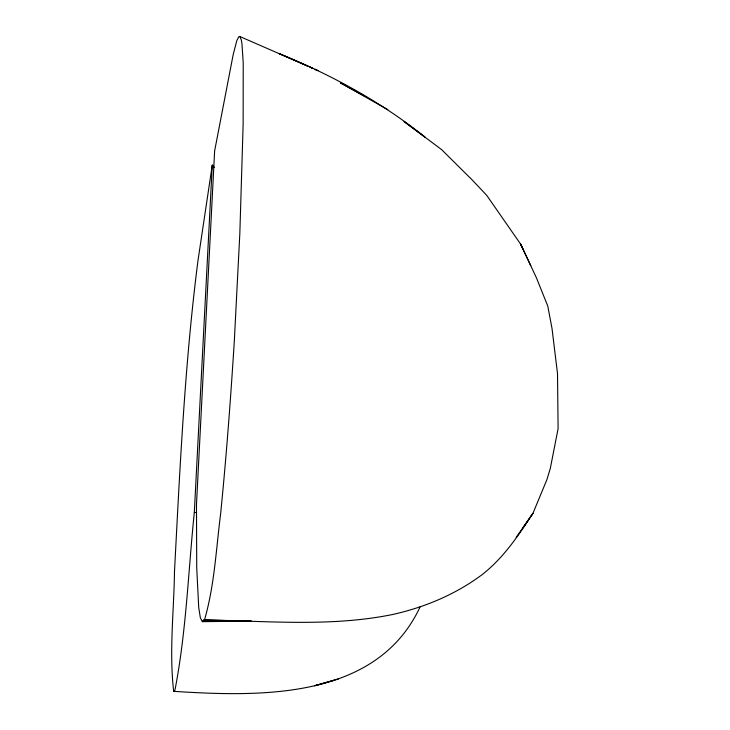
<?xml version="1.0" encoding="UTF-8"?>
<svg xmlns="http://www.w3.org/2000/svg" width="730" height="730" viewBox="0 0 730 730"><rect width="100%" height="100%" fill="white"/><g stroke="black" fill="none" stroke-linecap="round" stroke-linejoin="round"><path stroke-width="1.09" d="M212.275 165.035L197.958 260.738C184.726 363.896 179.954 467.921 174.479 571.727C173.95 611.485 169.041 651.79 173.685 691.337L174.935 690.151C186.314 631.66 188.212 571.672 194.317 512.478L212.275 165.035L214.447 167.517M420.261 606.557C376.926 699.915 260.628 696.894 173.685 691.337M522.972 527.799L532.946 513.299L546.934 479.583L550.329 468.322L558.103 428.601L557.51 373.587L551.999 328.39L547.792 306.153L536.413 277.774L520.636 244.158L486.718 195.339L471.972 179.726L441.595 149.595L404.055 121.563L424.869 136.984C381.087 101.844 331.174 74.788 279.307 53.664L307.814 66.165M516.156 537.435L532.946 513.299C518.309 535.774 503.381 558.058 481.992 574.738C455.456 594.494 424.668 607.351 392.484 614.532C330.352 627.161 266.751 620.902 203.916 619.98L250.271 621.157L203.123 620.828L251.339 621.111L202.347 621.659L200.33 617.744L198.715 607.424L196.735 568.004L196.48 504.558L214.638 150.891L233.217 54.485L236.858 40.478L238.902 36.646L239.796 36.5L307.75 66.12M202.347 621.659L204.728 619.113C214.547 584.839 216.144 548.805 220.652 513.582C226.4 456.04 230.689 398.37 234.339 340.673L239.832 233.536L243.145 124.009L243.218 62.744L241.949 43.581L241.32 39.931L239.796 36.5M338.528 678.927L314.648 685.744L333.966 680.26M194.317 512.478L196.589 512.506M312.896 68.401L309.849 67.06L312.869 68.374M314.94 69.295L317.988 70.637L314.922 69.277M364.699 96.141L340.372 82.846L387.803 109.619M522.881 248.884L520.636 244.158L530.81 265.747"/></g></svg>
